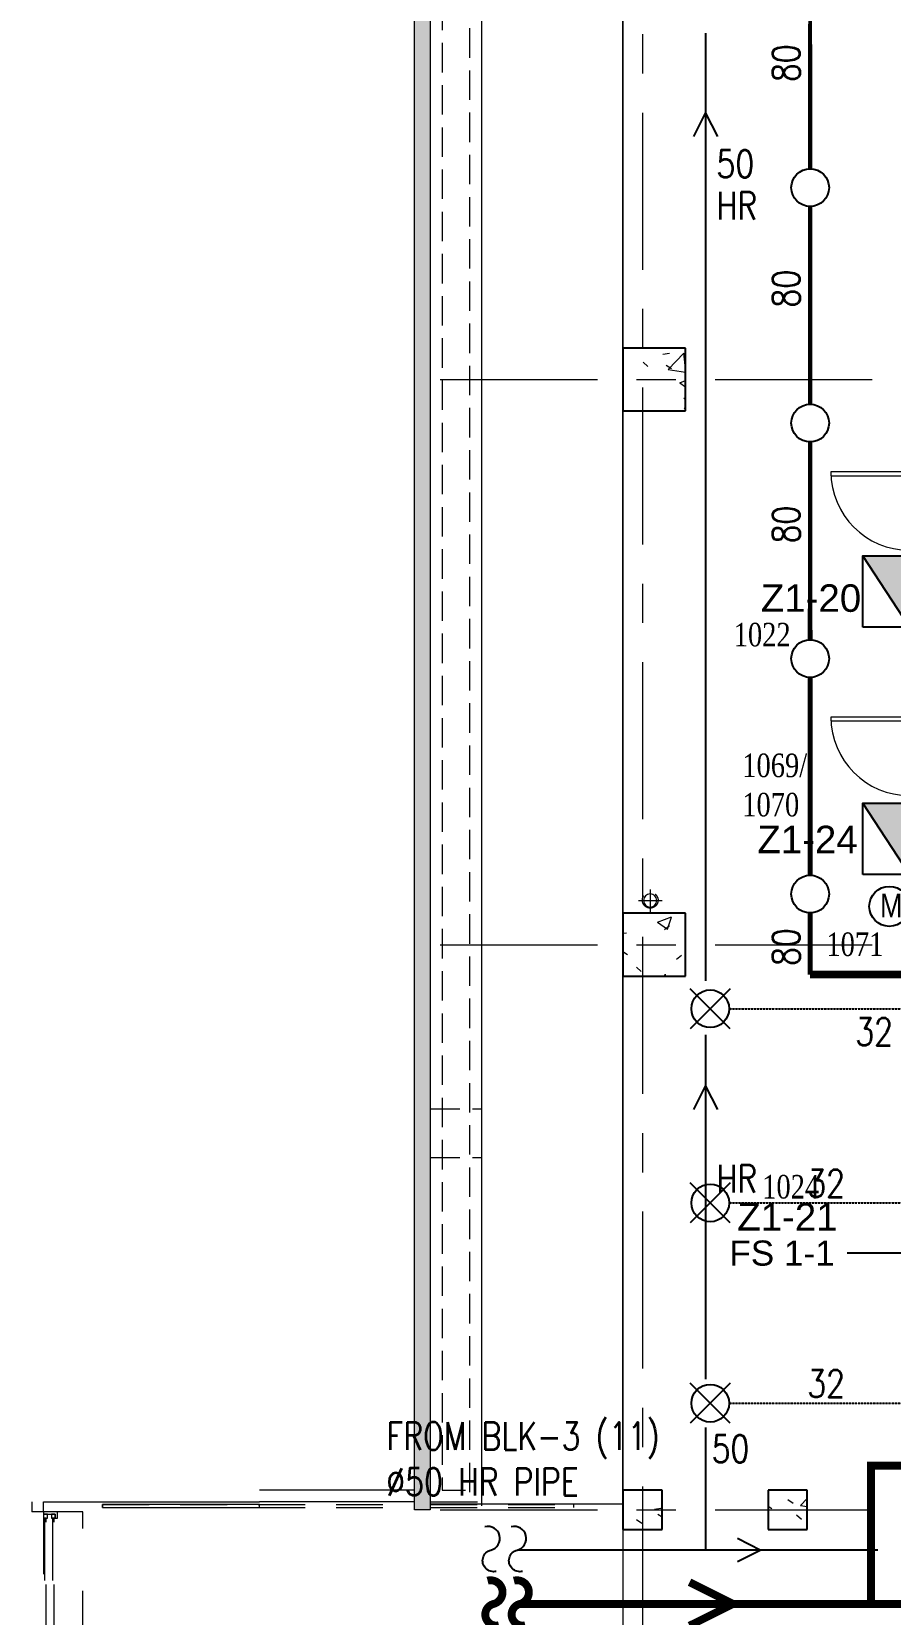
# Model space of a CAD drawing. Header units: millimetres. Extents: x -282761 to 137668, y -273845 to 94451.
# Drawn here: x -15354 to -4422, y -26156 to -5993 of the extents above; entities that cross this region are included whole.
import ezdxf
from ezdxf import colors
from ezdxf.entities.mleader import LeaderData, LeaderLine
from ezdxf.math import Vec2, Vec3

# ---------------------------------------------------------------- set-up
doc = ezdxf.new("R2010")
doc.units = ezdxf.units.MM
for name, pattern in [('BLK_2 - 1ST__2ND_STOREY_PLAN-archi clean_11 SEPT 2024$0$Dash', [1587.5, 793.75, -793.75]), ('BLK_2 - 1ST__2ND_STOREY_PLAN-archi clean_11 SEPT 2024$0$IDA - Grid Line', [3500, 2000, -500, 500, -500]), ('BLK_2 - 1ST__2ND_STOREY_PLAN-archi clean_11 SEPT 2024$0$IDA - Hidden 065', [537.5, 375, -162.5]), ('BLK_2 - 1ST__2ND_STOREY_PLAN-archi clean_11 SEPT 2024$0$Overhead', [992.1875, 595.3125, -396.875]), ('HIDDEN2', [4.7625, 3.175, -1.5875])]:
    doc.linetypes.add(name, pattern=pattern)
for name, color, linetype in [('ADRESS', 42, 'Continuous'), ('ANNOTATION', 7, 'Continuous'), ('M-_FIRE----_E-', 14, 'Continuous'), ('M-_FIRESPRK_T-', 7, 'Continuous'), ('M-_HOSEREEL_T-', 3, 'Continuous'), ('M-_SPRKBEAM_E-', 12, 'HIDDEN2'), ('M-_SPRKPIEX_E-', 1, 'Continuous'), ('M-FIRE----_E-', 12, 'Continuous'), ('M_HR PIPE', 3, 'Continuous'), ('ZONENAME', 152, 'Continuous')]:
    doc.layers.add(name, color=color, linetype=linetype)
for name, color, linetype, lineweight in [('BLK_2 - 1ST__2ND_STOREY_PLAN-archi clean_11 SEPT 2024$0$0-1', 8, 'Continuous', 5), ('BLK_2 - 1ST__2ND_STOREY_PLAN-archi clean_11 SEPT 2024$0$1599_DB_A_BLK2_HQ_R21- LINKVIEW_BLK2_1ST STOREY Toilet JOH$0$S-_COLN----_E', 8, 'Continuous', 9), ('BLK_2 - 1ST__2ND_STOREY_PLAN-archi clean_11 SEPT 2024$0$1599_DB_A_BLK2_HQ_R21- LINKVIEW_BLK2_1ST STOREY Toilet JOH$0$S-_COLN----_E-1', 8, 'Continuous', 25), ('BLK_2 - 1ST__2ND_STOREY_PLAN-archi clean_11 SEPT 2024$0$_CATCHMENT_DRAIN', 8, 'Continuous', 0), ('BLK_2 - 1ST__2ND_STOREY_PLAN-archi clean_11 SEPT 2024$0$_CATCHMENT_DRAIN_HD', 8, 'BLK_2 - 1ST__2ND_STOREY_PLAN-archi clean_11 SEPT 2024$0$IDA - Hidden 065', 0), ('BLK_2 - 1ST__2ND_STOREY_PLAN-archi clean_11 SEPT 2024$0$A-_DETA----_E-1', 8, 'Continuous', 9), ('BLK_2 - 1ST__2ND_STOREY_PLAN-archi clean_11 SEPT 2024$0$A-_DETA----_E-2', 8, 'BLK_2 - 1ST__2ND_STOREY_PLAN-archi clean_11 SEPT 2024$0$IDA - Hidden 065', 9), ('BLK_2 - 1ST__2ND_STOREY_PLAN-archi clean_11 SEPT 2024$0$A-_DOOR----_E', 8, 'Continuous', 9), ('BLK_2 - 1ST__2ND_STOREY_PLAN-archi clean_11 SEPT 2024$0$A-_DOOR----_E-1', 8, 'Continuous', 9), ('BLK_2 - 1ST__2ND_STOREY_PLAN-archi clean_11 SEPT 2024$0$A-_DOOR----_E-2', 8, 'BLK_2 - 1ST__2ND_STOREY_PLAN-archi clean_11 SEPT 2024$0$Overhead', 9), ('BLK_2 - 1ST__2ND_STOREY_PLAN-archi clean_11 SEPT 2024$0$A-_DOOR----_H', 8, 'BLK_2 - 1ST__2ND_STOREY_PLAN-archi clean_11 SEPT 2024$0$Dash', 9), ('BLK_2 - 1ST__2ND_STOREY_PLAN-archi clean_11 SEPT 2024$0$A-_FLOR----_E', 8, 'Continuous', 9), ('BLK_2 - 1ST__2ND_STOREY_PLAN-archi clean_11 SEPT 2024$0$A-_HANR----_E3-1', 8, 'BLK_2 - 1ST__2ND_STOREY_PLAN-archi clean_11 SEPT 2024$0$Overhead', 9), ('BLK_2 - 1ST__2ND_STOREY_PLAN-archi clean_11 SEPT 2024$0$A-_HANR----_E6', 8, 'Continuous', 9), ('BLK_2 - 1ST__2ND_STOREY_PLAN-archi clean_11 SEPT 2024$0$A-_HANR----_E6-2', 8, 'BLK_2 - 1ST__2ND_STOREY_PLAN-archi clean_11 SEPT 2024$0$Overhead', 9), ('BLK_2 - 1ST__2ND_STOREY_PLAN-archi clean_11 SEPT 2024$0$A-_WALL----_E-1', 8, 'Continuous', 18), ('BLK_2 - 1ST__2ND_STOREY_PLAN-archi clean_11 SEPT 2024$0$A-_WALL----_H-1', 8, 'Continuous', 9), ('BLK_2 - 1ST__2ND_STOREY_PLAN-archi clean_11 SEPT 2024$0$M-_WATR----_E', 8, 'Continuous', 9), ('BLK_2 - 1ST__2ND_STOREY_PLAN-archi clean_11 SEPT 2024$0$M-_WATR----_E-1', 8, 'Continuous', 9), ('BLK_2 - 1ST__2ND_STOREY_PLAN-archi clean_11 SEPT 2024$0$S-_ANOTGRID_E-1', 8, 'BLK_2 - 1ST__2ND_STOREY_PLAN-archi clean_11 SEPT 2024$0$IDA - Grid Line', 9), ('BLK_2 - 1ST__2ND_STOREY_PLAN-archi clean_11 SEPT 2024$0$S-_COLN----_E-1', 8, 'Continuous', 25), ('BLK_2 - 1ST__2ND_STOREY_PLAN-archi clean_11 SEPT 2024$0$S-_COLN----_E-2', 8, 'Continuous', 9), ('BLK_2 - 1ST__2ND_STOREY_PLAN-archi clean_11 SEPT 2024$0$S-_COLN----_E-3', 8, 'Continuous', 9)]:
    doc.layers.add(name, color=color, linetype=linetype, lineweight=lineweight)
doc.styles.add('Arial Narrow', font='ARIALN.TTF', dxfattribs={"height": 250})
doc.styles.add('Simplex', font='SIMPLEX.shx', dxfattribs={"width": 0.8, "height": 2.5})
doc.styles.get("Standard").update_dxf_attribs({"font": 'arial.ttf'})
doc.styles.add('TIME', font='times.ttf', dxfattribs={"width": 0.8})
pattern_1 = [(50, (0, 0), (1821.84, -159.39), [190.5, -2095.5]), (355, (0, 0), (-352.428, 1910.567), [152.4, -1676.4]), (100.451, (151.8, -13.3), (1469.426, 1751.166), [161.9, -1780.9]), (46.184, (0, 508), (2710.79, -420.428), [285.75, -3143.25]), (96.636, (226, 473), (2374.026, 2474.276), [242.85, -2671.35]), (351.184, (0, 508), (2374.05, 2474.25), [228.6, -2514.6]), (21, (254, 381), (1516.144, -1022.652), [190.5, -2095.5]), (326, (254, 381), (618.02, 1841.88), [152.4, -1676.4]), (71.451, (380.3, 295.8), (2134.171, 819.212), [161.9, -1780.9]), (37.5, (0, 0), (30.886, 845.5504), [83.82, -1572.26, 83.82, -1617.98, -1682.75]), (37.5, (0, 0), (30.886, 845.5504), [-3357.88, 83.82, -1598.93]), (7.5, (0, 0), (668.1966, 1001.806), [83.82, -886.46, 83.82, -1534.16, -641.35]), (7.5, (0, 0), (668.1966, 1001.806), [-2588.26, 83.82, -557.53]), (327.5, (-566.4, 0), (1355.9093, -57.2896), [83.82, -551.18, 83.82, -1897.38, -2628.9]), (327.5, (-566.4, 0), (1355.9093, -57.2896), [-2616.2, 83.82, -2545.08]), (317.5, (-820.4, 0), (1481.293, 254.266), [83.82, -741.68, 83.82, -1231.9, -1866.9]), (317.5, (-820.4, 0), (1481.293, 254.266), [-2141.22, 83.82, -1783.08])]
pattern_2 = [(50, (-131307.1, -42727.7), (1821.84, -159.39), [190.5, -2095.5]), (355, (-131307, -42727.7), (-352.43, 1910.57), [152.4, -1676.4]), (100.451, (-131155.3, -42741), (1469.43, 1751.17), [161.9, -1780.9]), (46.184, (-131307, -42219.7), (2710.8, -420.43), [285.75, -3143.25]), (96.636, (-131081.2, -42254.7), (2374.03, 2474.28), [242.85, -2671.35]), (351.184, (-131307, -42219.7), (2374.05, 2474.25), [228.6, -2514.6]), (21, (-131053.1, -42346.7), (1516.14, -1022.65), [190.5, -2095.5]), (326, (-131053, -42346.7), (618.02, 1841.88), [152.4, -1676.4]), (71.451, (-130926.7, -42432), (2134.17, 819.21), [161.9, -1780.9]), (37.5, (-131307.1, -42727.7), (30.886, 845.55), [83.82, -1572.26, 83.82, -1617.98, -1682.75]), (37.5, (-131307.1, -42727.7), (30.886, 845.55), [-3357.88, 83.82, -1598.93]), (7.5, (-131307.1, -42727.7), (668.197, 1001.806), [83.82, -886.46, 83.82, -1534.16, -641.35]), (7.5, (-131307.1, -42727.7), (668.197, 1001.806), [-2588.26, 83.82, -557.53]), (327.5, (-131873.5, -42727.7), (1355.91, -57.29), [83.82, -551.18, 83.82, -1897.38, -2628.9]), (327.5, (-131873.5, -42727.7), (1355.91, -57.29), [-2616.2, 83.82, -2545.08]), (317.5, (-132127.5, -42727.7), (1481.293, 254.266), [83.82, -741.68, 83.82, -1231.9, -1866.9]), (317.5, (-132127.5, -42727.7), (1481.293, 254.266), [-2141.22, 83.82, -1783.08])]

# ---------------------------------------------------------------- blocks, each defined once
blk = doc.blocks.new('Under B spk')
for p, q in [((318, -318), (-318, 318)), ((318, 318), (-318, -318))]:
    blk.add_line(p, q)
blk.add_circle((0, 0), 300)
blk = doc.blocks.new('FM200 PANEL')
at = {"ltscale": 0.1}
h = blk.add_hatch(color=256, dxfattribs=at)
h.dxf.hatch_style = 1
h.paths.add_polyline_path([(-59571, -55914), (-60480, -56505), (-59571, -56505)])
blk.add_line((-60480, -56505), (-59571, -55914), dxfattribs=at)
blk.add_lwpolyline([(-60480, -55914), (-59571, -55914), (-59571, -56505), (-60480, -56505)], close=True, dxfattribs=at)
blk = doc.blocks.new('fire0101')
at = {"color": 0, "linetype": 'Continuous'}
blk.add_circle((0, 0), 100, dxfattribs=at)
blk = doc.blocks.new('BLK_2 - 1ST__2ND_STOREY_PLAN-archi clean_11 SEPT 2024$0$IDA - Rectangle Column - 500W X 500D-V6-BLK 2 1ST STOREY PLAN')
at = {"layer": 'BLK_2 - 1ST__2ND_STOREY_PLAN-archi clean_11 SEPT 2024$0$S-_COLN----_E-2'}
h = blk.add_hatch(dxfattribs=at)
h.set_pattern_fill('FP_9', color=256, style=0, pattern_type=2)
h.set_pattern_definition([(50, (138886.4, 67552.4), (1821.84, -159.39), [190.5, -2095.5]), (355, (138886.4, 67552.4), (-352.428, 1910.567), [152.4, -1676.4]), (100.451, (139038.2, 67539.1), (1469.426, 1751.166), [161.9, -1780.9]), (46.184, (138886.4, 68060.4), (2710.79, -420.428), [285.75, -3143.25]), (96.636, (139112.3, 68025.3), (2374.026, 2474.276), [242.85, -2671.35]), (351.184, (138886.4, 68060.4), (2374.05, 2474.25), [228.6, -2514.6]), (21, (139140.4, 67933.4), (1516.144, -1022.652), [190.5, -2095.5]), (326, (139140.4, 67933.4), (618.02, 1841.88), [152.4, -1676.4]), (71.451, (139266.7, 67848.2), (2134.171, 819.212), [161.9, -1780.9]), (37.5, (138886.4, 67552.4), (30.886, 845.5504), [83.82, -1572.26, 83.82, -1617.98, -1682.75]), (37.5, (138886.4, 67552.4), (30.886, 845.5504), [-3357.88, 83.82, -1598.93]), (7.5, (138886.4, 67552.4), (668.1966, 1001.806), [83.82, -886.46, 83.82, -1534.16, -641.35]), (7.5, (138886.4, 67552.4), (668.1966, 1001.806), [-2588.26, 83.82, -557.53]), (327.5, (138319.95, 67552.4), (1355.9093, -57.2896), [83.82, -551.18, 83.82, -1897.38, -2628.9]), (327.5, (138319.95, 67552.4), (1355.9093, -57.2896), [-2616.2, 83.82, -2545.08]), (317.5, (138066, 67552.4), (1481.293, 254.266), [83.82, -741.68, 83.82, -1231.9, -1866.9]), (317.5, (138066, 67552.4), (1481.293, 254.266), [-2141.22, 83.82, -1783.08])])
h.paths.add_polyline_path([(250, -250), (250, 250), (-250, 250), (-250, -250)])
at = {"layer": 'BLK_2 - 1ST__2ND_STOREY_PLAN-archi clean_11 SEPT 2024$0$S-_COLN----_E-1'}
for p, q in [((250, 250), (-250, 250)), ((-250, 250), (-250, -250)), ((250, -250), (250, 250)), ((-250, -250), (250, -250))]:
    blk.add_line(p, q, dxfattribs=at)
blk = doc.blocks.new('BLK_2 - 1ST__2ND_STOREY_PLAN-archi clean_11 SEPT 2024$0$IDA - F - Single - Swing - 1100L X 2200H - B2-TD01-4055580-BLK 2 -1ST STOREY WALL SETTING OUT')
at = {"layer": 'BLK_2 - 1ST__2ND_STOREY_PLAN-archi clean_11 SEPT 2024$0$A-_DOOR----_E'}
for p, q in [((500, 1100), (450, 1100)), ((450, 1100), (450, 100)), ((500, 100), (500, 1100)), ((-500, 100), (-550, 100)), ((-550, 100), (-550, 100)), ((-550, -100), (-550, 100)), ((-500, 100), (-500, 100)), ((-500, -100), (-500, 100)), ((450, 100), (500, 100)), ((550, 100), (500, 100)), ((500, 100), (500, 100)), ((500, -100), (500, 100)), ((550, 100), (550, 100)), ((550, -100), (550, 100)), ((-550, -100), (-550, -100)), ((-550, -100), (-500, -100)), ((-500, -100), (-500, -100)), ((500, -100), (500, -100)), ((500, -100), (550, -100)), ((550, -100), (550, -100))]:
    blk.add_line(p, q, dxfattribs=at)
blk.add_arc((500, 100), 1000, 90, 180, dxfattribs=at)
at = {"layer": 'BLK_2 - 1ST__2ND_STOREY_PLAN-archi clean_11 SEPT 2024$0$A-_DOOR----_E-1'}
for p, q in [((-500, 100), (-550, 100)), ((-550, 100), (-550, -100)), ((-500, -100), (-500, 100)), ((550, 100), (500, 100)), ((500, 100), (500, -100)), ((550, -100), (550, 100)), ((-550, -100), (-500, -100)), ((500, -100), (550, -100))]:
    blk.add_line(p, q, dxfattribs=at)
blk = doc.blocks.new('BLK_2 - 1ST__2ND_STOREY_PLAN-archi clean_11 SEPT 2024$0$1599_DB_A_BLK2_HQ_R21_rvt-1-BLK 2 1ST STOREY PLAN')
at = {"layer": 'BLK_2 - 1ST__2ND_STOREY_PLAN-archi clean_11 SEPT 2024$0$S-_COLN----_E-2'}
h = blk.add_hatch(dxfattribs=at)
h.set_pattern_fill('FP_2', color=256, style=0, pattern_type=2)
h.set_pattern_definition(pattern_1)
h.paths.add_polyline_path([(-138336, -53552), (-138336, -52752), (-139136, -52752), (-139136, -53552)])
h = blk.add_hatch(dxfattribs=at)
h.set_pattern_fill('FP_2', color=256, style=0, pattern_type=2)
h.set_pattern_definition(pattern_1)
h.paths.add_polyline_path([(-138336, -60752), (-138336, -59952), (-139136, -59952), (-139136, -60752)])
h = blk.add_hatch(dxfattribs=at)
h.set_pattern_fill('FP_2', color=256, style=0, pattern_type=2)
h.set_pattern_definition(pattern_1)
h.paths.add_polyline_path([(-136886, -67802), (-136786, -67802), (-136786, -67302), (-137286, -67302), (-137286, -67802), (-137011, -67802)])
at = {"layer": 'BLK_2 - 1ST__2ND_STOREY_PLAN-archi clean_11 SEPT 2024$0$A-_FLOR----_E'}
for p, q in [((-140936, -37002), (-140936, -67477)), ((-139136, -67477), (-139136, -39302)), ((-139136, -47052), (-139136, -69502)), ((-140936, -67477), (-139136, -67477))]:
    blk.add_line(p, q, dxfattribs=at)
at = {"layer": 'BLK_2 - 1ST__2ND_STOREY_PLAN-archi clean_11 SEPT 2024$0$S-_COLN----_E-1'}
for p, q in [((-138336, -52752), (-139136, -52752)), ((-139136, -52752), (-139136, -53552)), ((-138336, -53552), (-138336, -52752)), ((-139136, -53552), (-138336, -53552)), ((-138336, -59952), (-139136, -59952)), ((-139136, -59952), (-139136, -60752)), ((-138336, -60752), (-138336, -59952)), ((-139136, -60752), (-138336, -60752)), ((-136786, -67302), (-137286, -67302)), ((-137286, -67302), (-137286, -67802)), ((-136786, -67802), (-136786, -67302)), ((-137286, -67802), (-136786, -67802))]:
    blk.add_line(p, q, dxfattribs=at)
at = {"layer": 'BLK_2 - 1ST__2ND_STOREY_PLAN-archi clean_11 SEPT 2024$0$A-_DOOR----_E', "rotation": 90}
for p in [(-135386, -54827), (-135386, -57952)]:
    blk.add_blockref('BLK_2 - 1ST__2ND_STOREY_PLAN-archi clean_11 SEPT 2024$0$IDA - F - Single - Swing - 1100L X 2200H - B2-TD01-4055580-BLK 2 -1ST STOREY WALL SETTING OUT', p, dxfattribs=at)
at = {"layer": 'BLK_2 - 1ST__2ND_STOREY_PLAN-archi clean_11 SEPT 2024$0$S-_COLN----_E-3'}
blk.add_blockref('BLK_2 - 1ST__2ND_STOREY_PLAN-archi clean_11 SEPT 2024$0$IDA - Rectangle Column - 500W X 500D-V6-BLK 2 1ST STOREY PLAN', (-138886, -67552), dxfattribs=at)
blk = doc.blocks.new('BLK_2 - 1ST__2ND_STOREY_PLAN-archi clean_11 SEPT 2024$0$IDA - RS - Roller Shutter - Double w Fire Board - 1800L X 3200H - B3-FRS01 - 2HR-5520699-BLK 2 1ST STOREY PLAN')
at = {"layer": 'BLK_2 - 1ST__2ND_STOREY_PLAN-archi clean_11 SEPT 2024$0$A-_DOOR----_E'}
for p, q in [((-870, -75), (-900, -75)), ((-900, -75), (-900, -255)), ((-820, -75), (-870, -75)), ((-870, -75), (-870, -125)), ((-870, -225), (-870, -75)), ((-870, -125), (-820, -125)), ((-820, -175), (-870, -175)), ((-870, -175), (-870, -225)), ((-820, -125), (-820, -75)), ((-820, -225), (-820, -175)), ((870, -75), (820, -75)), ((820, -75), (820, -125)), ((820, -125), (870, -125)), ((870, -175), (820, -175)), ((820, -175), (820, -225)), ((870, -125), (870, -75)), ((900, -75), (870, -75)), ((870, -75), (870, -225)), ((870, -225), (870, -175)), ((900, -255), (900, -75)), ((-900, -255), (-820, -255)), ((-870, -225), (-820, -225)), ((-820, -225), (-870, -225)), ((-820, -255), (-820, -225)), ((820, -225), (870, -225)), ((870, -225), (820, -225)), ((820, -225), (820, -255)), ((820, -255), (900, -255))]:
    blk.add_line(p, q, dxfattribs=at)
at = {"layer": 'BLK_2 - 1ST__2ND_STOREY_PLAN-archi clean_11 SEPT 2024$0$A-_DOOR----_H'}
for p, q in [((900, -75), (-900, -75)), ((-900, -75), (-900, -575)), ((820, -90), (-820, -90)), ((-820, -90), (-820, -110)), ((-820, -110), (820, -110)), ((820, -190), (-820, -190)), ((-820, -190), (-820, -210)), ((820, -110), (820, -90)), ((820, -210), (820, -190)), ((900, -575), (900, -75)), ((-820, -210), (820, -210)), ((-900, -575), (900, -575))]:
    blk.add_line(p, q, dxfattribs=at)
blk = doc.blocks.new('BLK_2 - 1ST__2ND_STOREY_PLAN-archi clean_11 SEPT 2024$0$Top Rail Type - Top Rail_Internal_-7330827-BLK 2 1ST STOREY PLAN')
at = {"layer": 'BLK_2 - 1ST__2ND_STOREY_PLAN-archi clean_11 SEPT 2024$0$A-_HANR----_E6'}
for p, q in [((88997, 42569), (86997, 42569)), ((86997, 42529), (88997, 42529))]:
    blk.add_line(p, q, dxfattribs=at)
at = {"layer": 'BLK_2 - 1ST__2ND_STOREY_PLAN-archi clean_11 SEPT 2024$0$A-_HANR----_E6', "flags": 128}
for points in [[(86997, 42529), (86997, 42529), (86997, 42531), (86997, 42534), (86997, 42539), (86997, 42543), (86997, 42549), (86997, 42554), (86997, 42559), (86997, 42563), (86997, 42566), (86997, 42568), (86997, 42569)], [(86997, 42566), (86997, 42563), (86997, 42559), (86997, 42554), (86997, 42549), (86997, 42543), (86997, 42539), (86997, 42534), (86997, 42531)], [(88997, 42529), (88997, 42529), (88997, 42531), (88997, 42534), (88997, 42537), (88997, 42541), (88997, 42546), (88997, 42551), (88997, 42556), (88997, 42560), (88997, 42564), (88997, 42566), (88997, 42568), (88997, 42569)], [(88997, 42534), (88997, 42537), (88997, 42541), (88997, 42546), (88997, 42551), (88997, 42556), (88997, 42560), (88997, 42564)]]:
    blk.add_lwpolyline(points, dxfattribs=at)
blk = doc.blocks.new('BLK_2 - 1ST__2ND_STOREY_PLAN-archi clean_11 SEPT 2024$0$Top Rail Type - Top Rail_Internal_-V48-BLK 2 1ST STOREY PLAN')
at = {"layer": 'BLK_2 - 1ST__2ND_STOREY_PLAN-archi clean_11 SEPT 2024$0$A-_HANR----_E3-1'}
for p, q in [((86997, 42569), (86997, 42529)), ((86997, 42569), (90972, 42569)), ((91172, 42569), (92997, 42569)), ((92997, 42569), (92997, 42529)), ((86997, 42529), (90972, 42529)), ((91172, 42529), (92997, 42529))]:
    blk.add_line(p, q, dxfattribs=at)
blk = doc.blocks.new('BLK_2 - 1ST__2ND_STOREY_PLAN-archi clean_11 SEPT 2024$0$1599_DB_A_BLK2_HQ_R21- LINKVIEW_BLK2_1ST STOREY Toilet JOH$0$IDA - Rectangle Column - 500W X 500D-V4-LINKVIEW_BLK2_1ST STOREY')
at = {"layer": 'BLK_2 - 1ST__2ND_STOREY_PLAN-archi clean_11 SEPT 2024$0$1599_DB_A_BLK2_HQ_R21- LINKVIEW_BLK2_1ST STOREY Toilet JOH$0$S-_COLN----_E'}
h = blk.add_hatch(dxfattribs=at)
h.set_pattern_fill('FP_8', color=256, style=0, pattern_type=2)
h.set_pattern_definition([(50, (7579.3, 24824.7), (1821.84, -159.39), [190.5, -2095.5]), (355, (7579.3, 24824.7), (-352.43, 1910.57), [152.4, -1676.4]), (100.451, (7731.1, 24811.4), (1469.43, 1751.17), [161.9, -1780.9]), (46.184, (7579.3, 25332.7), (2710.8, -420.43), [285.75, -3143.25]), (96.636, (7805.2, 25297.6), (2374.03, 2474.28), [242.85, -2671.35]), (351.184, (7579.3, 25332.7), (2374.05, 2474.25), [228.6, -2514.6]), (21, (7833.3, 25205.7), (1516.14, -1022.65), [190.5, -2095.5]), (326, (7833.3, 25205.7), (618.02, 1841.88), [152.4, -1676.4]), (71.451, (7959.6, 25120.4), (2134.17, 819.21), [161.9, -1780.9]), (37.5, (7579.3, 24824.66), (30.886, 845.55), [83.82, -1572.26, 83.82, -1617.98, -1682.75]), (37.5, (7579.3, 24824.66), (30.886, 845.55), [-3357.88, 83.82, -1598.93]), (7.5, (7579.3, 24824.7), (668.197, 1001.806), [83.82, -886.46, 83.82, -1534.16, -641.35]), (7.5, (7579.3, 24824.7), (668.197, 1001.806), [-2588.26, 83.82, -557.53]), (327.5, (7012.9, 24824.66), (1355.91, -57.29), [83.82, -551.18, 83.82, -1897.38, -2628.9]), (327.5, (7012.9, 24824.66), (1355.91, -57.29), [-2616.2, 83.82, -2545.08]), (317.5, (6758.9, 24824.7), (1481.293, 254.266), [83.82, -741.68, 83.82, -1231.9, -1866.9]), (317.5, (6758.9, 24824.7), (1481.293, 254.266), [-2141.22, 83.82, -1783.08])])
h.paths.add_polyline_path([(250, -250), (250, 250), (-250, 250), (-250, -250)], flags=0)
at = {"layer": 'BLK_2 - 1ST__2ND_STOREY_PLAN-archi clean_11 SEPT 2024$0$1599_DB_A_BLK2_HQ_R21- LINKVIEW_BLK2_1ST STOREY Toilet JOH$0$S-_COLN----_E-1'}
for p, q in [((250, 250), (-250, 250)), ((-250, 250), (-250, -250)), ((250, -250), (250, 250)), ((-250, -250), (250, -250))]:
    blk.add_line(p, q, dxfattribs=at)
blk = doc.blocks.new('BLK_2 - 1ST__2ND_STOREY_PLAN-archi clean_11 SEPT 2024')
at = {"layer": 'BLK_2 - 1ST__2ND_STOREY_PLAN-archi clean_11 SEPT 2024$0$1599_DB_A_BLK2_HQ_R21- LINKVIEW_BLK2_1ST STOREY Toilet JOH$0$S-_COLN----_E'}
h = blk.add_hatch(dxfattribs=at)
h.set_pattern_fill('FP_1', color=256, style=0, pattern_type=2)
h.set_pattern_definition(pattern_2)
h.paths.add_polyline_path([(-138336, -53552), (-138336, -52752), (-139136, -52752), (-139136, -53552)], flags=0)
h = blk.add_hatch(dxfattribs=at)
h.set_pattern_fill('FP_1', color=256, style=0, pattern_type=2)
h.set_pattern_definition(pattern_2)
h.paths.add_polyline_path([(-138336, -60752), (-138336, -59952), (-139136, -59952), (-139136, -60752)], flags=0)
h = blk.add_hatch(dxfattribs=at)
h.set_pattern_fill('FP_1', color=256, style=0, pattern_type=2)
h.set_pattern_definition(pattern_2)
h.paths.add_polyline_path([(-136786, -67802), (-136786, -67302), (-137286, -67302), (-137286, -67802)], flags=0)
at = {"layer": 'BLK_2 - 1ST__2ND_STOREY_PLAN-archi clean_11 SEPT 2024$0$A-_WALL----_H-1'}
h = blk.add_hatch(dxfattribs=at)
h.set_pattern_fill('FP_1', color=256, style=0, pattern_type=2)
h.set_pattern_definition([(0, (0, 0), (635, 635), [79.375, -555.625]), (90, (0, 0), (-635, 635), [79.375, -555.625]), (135, (79.38, 0), (-635.0003, 0), [112.253, -785.772]), (0, (79.4, 357.2), (635, 635), [79.375, -555.625]), (45, (119.06, 317.5), (0, 635.0003), [56.127, -841.899]), (135, (119.06, 317.5), (-635.0003, 0), [56.127, -841.899]), (0, (317.5, 515.94), (635, 635), [112.253, -522.747]), (45, (317.5, 515.94), (0, 635.0003), [79.375, -818.651]), (135, (429.75, 515.94), (-635.0003, 0), [79.375, -818.651]), (90, (436.56, 158.75), (-635, 635), [79.375, -555.625]), (45, (436.56, 158.75), (0, 635.0003), [56.127, -841.899]), (135, (476.25, 198.44), (-635.0003, 0), [56.127, -841.899]), (0, (79.4, 158.75), (635, 635), [39.687, -531.812]), (0, (555.6, 317.5), (635, 635), [39.687, -531.812]), (90, (357.2, 396.9), (-635, 635), [39.687, -531.812]), (135, (436.56, 39.7), (-635.0003, 0), [56.127, -841.899]), (135, (158.75, 476.25), (-635.0003, 0), [56.127, -841.899]), (45, (297.66, 208.36), (0, 635.0003), [56.127, -841.899]), (90, (218.3, 79.4), (-635, 635), [9.922, -625.078]), (90, (248.05, 347.27), (-635, 635), [9.922, -625.078]), (90, (545.7, 456.4), (-635, 635), [9.922, -625.078]), (90, (555.6, 119.06), (-635, 635), [9.922, -625.078])])
h.paths.add_polyline_path([(-141586, -67552), (-141586, -19020), (-141786, -19020), (-141786, -67552)])
h = blk.add_hatch(dxfattribs=at)
h.set_pattern_fill('FP_15', color=256, angle=230, style=0, pattern_type=2)
h.set_pattern_definition([(140, (-146511.4, -68464.9), (159.4, 1821.8), [190.5, -2095.5]), (85, (-146511.4, -68464.9), (-1910.6, -352.4), [152.4, -1676.4]), (190.45, (-146498.1, -68313), (-1751.2, 1469.4), [161.9, -1780.9]), (136.18, (-147019.4, -68464.9), (420.4, 2710.8), [285.8, -3143.2]), (186.64, (-146984.3, -68239), (-2474.3, 2374), [242.8, -2671.4]), (81.18, (-147019.4, -68465), (-2474.3, 2374), [228.6, -2514.6]), (111, (-146892.4, -68210.9), (1022.7, 1516.1), [190.5, -2095.5]), (56, (-146892.4, -68210.9), (-1841.9, 618), [152.4, -1676.4]), (161.45, (-146807.2, -68084.5), (-819.2, 2134.2), [161.9, -1780.9]), (127.5, (-146511.4, -68464.9), (-845.55, 30.9), [83.82, -1572.26, 83.82, -3300.73]), (127.5, (-146511.4, -68464.9), (-845.55, 30.9), [-1739.9, -1617.98, 83.82, -1598.93]), (97.5, (-146511.4, -68464.9), (-1001.8, 668.2), [83.82, -886.46, 83.82, -1534.16, -641.35]), (97.5, (-146511.4, -68464.9), (-1001.8, 668.2), [-2588.26, 83.8, -557.53]), (57.5, (-146511.4, -69031.3), (57.3, 1355.9), [83.82, -551.18, 83.82, -4526.28]), (57.5, (-146511.4, -69031.3), (57.3, 1355.9), [-718.82, -1897.38, 83.82, -2545.08]), (47.5, (-146511.4, -69285.3), (-254.3, 1481.3), [83.8, -741.7, 83.8, -3098.8]), (47.5, (-146511.4, -69285.3), (-254.3, 1481.3), [-909.3, -1231.9, 83.8, -1783.1])])
h.paths.add_polyline_path([(-146511, -69502), (-146511, -69377), (-146661, -69377), (-146661, -69502)])
h.paths.add_polyline_path([(-146511, -67577), (-146511, -67452), (-146661, -67452), (-146661, -67577)])
at = {"layer": 'BLK_2 - 1ST__2ND_STOREY_PLAN-archi clean_11 SEPT 2024$0$1599_DB_A_BLK2_HQ_R21- LINKVIEW_BLK2_1ST STOREY Toilet JOH$0$S-_COLN----_E'}
for p, q in [((-139136, -47052), (-139136, -52752)), ((-139136, -52752), (-139136, -53552)), ((-138336, -52752), (-139136, -52752)), ((-138336, -53552), (-138336, -52752)), ((-139136, -53552), (-139136, -59952)), ((-139136, -53552), (-138336, -53552)), ((-139136, -59952), (-139136, -60752)), ((-138336, -59952), (-139136, -59952)), ((-138336, -60752), (-138336, -59952)), ((-139136, -60752), (-139136, -67302)), ((-139136, -60752), (-138336, -60752)), ((-137286, -67302), (-137286, -67802)), ((-136786, -67302), (-137286, -67302)), ((-136786, -67802), (-136786, -67302)), ((-141586, -67477), (-139136, -67477)), ((-137286, -67802), (-136786, -67802))]:
    blk.add_line(p, q, dxfattribs=at)
at = {"layer": 'BLK_2 - 1ST__2ND_STOREY_PLAN-archi clean_11 SEPT 2024$0$_CATCHMENT_DRAIN'}
for p, q in [((-141586, -36352), (-141586, -67452)), ((-140936, -37002), (-140936, -67502)), ((-141436, -67302), (-141136, -67302)), ((-141586, -67452), (-140986, -67452))]:
    blk.add_line(p, q, dxfattribs=at)
at = {"layer": 'BLK_2 - 1ST__2ND_STOREY_PLAN-archi clean_11 SEPT 2024$0$_CATCHMENT_DRAIN_HD'}
for p, q in [((-141436, -36502), (-141436, -67302)), ((-141086, -36852), (-141086, -67352)), ((-141586, -62442), (-140936, -62442)), ((-141586, -63062), (-140936, -63062))]:
    blk.add_line(p, q, dxfattribs=at)
at = {"layer": 'BLK_2 - 1ST__2ND_STOREY_PLAN-archi clean_11 SEPT 2024$0$A-_DETA----_E-1'}
for p, q in [((-141786, -50046), (-141786, -39046)), ((-141786, -67177), (-141786, -58623))]:
    blk.add_line(p, q, dxfattribs=at)
at = {"layer": 'BLK_2 - 1ST__2ND_STOREY_PLAN-archi clean_11 SEPT 2024$0$A-_DETA----_E-2'}
blk.add_circle((-138786, -59786), 100, dxfattribs=at)
at = {"layer": 'BLK_2 - 1ST__2ND_STOREY_PLAN-archi clean_11 SEPT 2024$0$A-_WALL----_E-1'}
for p, q in [((-141786, -67552), (-141786, -19020)), ((-141586, -19020), (-141586, -67552)), ((-141786, -67302), (-143761, -67302)), ((-139136, -67452), (-139136, -67302)), ((-146661, -67452), (-146661, -67577)), ((-146511, -67577), (-146511, -67452)), ((-146511, -67452), (-143761, -67452)), ((-141786, -67452), (-143761, -67452)), ((-146511, -67577), (-146661, -67577)), ((-141586, -67552), (-141786, -67552))]:
    blk.add_line(p, q, dxfattribs=at)
at = {"layer": 'BLK_2 - 1ST__2ND_STOREY_PLAN-archi clean_11 SEPT 2024$0$M-_WATR----_E'}
for p, q in [((-138786, -59647), (-138786, -59947)), ((-138936, -59790), (-138636, -59790))]:
    blk.add_line(p, q, dxfattribs=at)
at = {"layer": 'BLK_2 - 1ST__2ND_STOREY_PLAN-archi clean_11 SEPT 2024$0$M-_WATR----_E-1'}
for start, end in [(0, 180), (180, 0)]:
    blk.add_arc((-138786, -59790), 84.1, start, end, dxfattribs=at)
at = {"layer": 'BLK_2 - 1ST__2ND_STOREY_PLAN-archi clean_11 SEPT 2024$0$S-_ANOTGRID_E-1'}
for p, q in [((-138886, -28753), (-138886, -124071)), ((-141459, -53152), (-97514, -53152)), ((-141459, -60352), (-97514, -60352)), ((-141459, -67552), (-97514, -67552))]:
    blk.add_line(p, q, dxfattribs=at)
at = {"layer": 'BLK_2 - 1ST__2ND_STOREY_PLAN-archi clean_11 SEPT 2024$0$0-1'}
blk.add_blockref('BLK_2 - 1ST__2ND_STOREY_PLAN-archi clean_11 SEPT 2024$0$1599_DB_A_BLK2_HQ_R21_rvt-1-BLK 2 1ST STOREY PLAN', (0, 0), dxfattribs=at)
at = {"layer": 'BLK_2 - 1ST__2ND_STOREY_PLAN-archi clean_11 SEPT 2024$0$1599_DB_A_BLK2_HQ_R21- LINKVIEW_BLK2_1ST STOREY Toilet JOH$0$S-_COLN----_E'}
blk.add_blockref('BLK_2 - 1ST__2ND_STOREY_PLAN-archi clean_11 SEPT 2024$0$1599_DB_A_BLK2_HQ_R21- LINKVIEW_BLK2_1ST STOREY Toilet JOH$0$IDA - Rectangle Column - 500W X 500D-V4-LINKVIEW_BLK2_1ST STOREY', (-138886, -67552), dxfattribs=at)
at = {"layer": 'BLK_2 - 1ST__2ND_STOREY_PLAN-archi clean_11 SEPT 2024$0$A-_DOOR----_E-2', "rotation": 90}
blk.add_blockref('BLK_2 - 1ST__2ND_STOREY_PLAN-archi clean_11 SEPT 2024$0$IDA - RS - Roller Shutter - Double w Fire Board - 1800L X 3200H - B3-FRS01 - 2HR-5520699-BLK 2 1ST STOREY PLAN', (-146586, -68477), dxfattribs=at)
at = {"layer": 'BLK_2 - 1ST__2ND_STOREY_PLAN-archi clean_11 SEPT 2024$0$A-_HANR----_E6-2'}
for name in ['BLK_2 - 1ST__2ND_STOREY_PLAN-archi clean_11 SEPT 2024$0$Top Rail Type - Top Rail_Internal_-7330827-BLK 2 1ST STOREY PLAN', 'BLK_2 - 1ST__2ND_STOREY_PLAN-archi clean_11 SEPT 2024$0$Top Rail Type - Top Rail_Internal_-V48-BLK 2 1ST STOREY PLAN']:
    blk.add_blockref(name, (-232758, -110051), dxfattribs=at)
blk = doc.blocks.new('Module')
blk.add_circle((0, 0), 255)
at = {"insert": (-119, 160), "char_height": 300, "width": 921.94, "attachment_point": 1, "style": 'Arial Narrow'}
blk.add_mtext('M', dxfattribs=at)

msp = doc.modelspace()

# ---------------------------------------------------------------- linework, layer by layer
at = {"layer": 'M-_HOSEREEL_T-'}
for points in [[(-6923.5, -7329.8), (-6773.5, -7029.8), (-6623.5, -7329.8)], [(-6923.5, -19725.3), (-6773.5, -19425.3), (-6623.5, -19725.3)], [(-6368.9, -25187.3), (-6068.9, -25337.3), (-6368.9, -25487.3)]]:
    msp.add_lwpolyline(points, dxfattribs=at)
at = {"layer": 'M-_SPRKBEAM_E-'}
for p, q in [((-6475, -18440.8), (-3955, -18440.8)), ((-6475, -20914.7), (-3955, -20914.7)), ((-6475, -23466.4), (-3955, -23466.4))]:
    msp.add_line(p, q, dxfattribs=at)
at = {"layer": 'M-_SPRKPIEX_E-'}
for points in [[(-5442.6, -5219.8, 50, 52.9, 0), (-5442.6, -7739.8, 50, 52.9, 0)], [(-5442.6, -8219.8, 53.4, 56.3, 0), (-5442.6, -10739.8, 53.4, 56.3, 0)], [(-5442.6, -8219.8, 53.4, 54.3, 0), (-5442.6, -8985.1, 50, 50, 0)], [(-5442.6, -11219.8, 56.9, 58.8, 0), (-5442.6, -12917.2, 50, 50, 0)], [(-5442.6, -12465.1, 58.3, 59.7, 0), (-5442.6, -13739.8, 58.3, 59.7, 0)], [(-5442.6, -14219.8, 60.3, 63.2, 0), (-5442.6, -16739.8, 60.3, 63.2, 0)], [(-5442.6, -14210.2, 60.3, 61.1, 0), (-5442.6, -14985.1, 50, 50, 0)], [(-5442.6, -17219.8, 63.7, 64.6, 0), (-5442.6, -18004.4, 50, 50, 0)]]:
    msp.add_lwpolyline(points, format="xyseb", dxfattribs=at)
at = {"layer": 'M-_SPRKPIEX_E-', "const_width": 100}
for points in [[(-2812, -18004.4), (-5442.6, -18004.4)], [(-6977.8, -26300.2), (-6424, -26023.4), (-6977.8, -25746.5)], [(-2812, -26023.4), (-9138.8, -26023.4)]]:
    msp.add_lwpolyline(points, dxfattribs=at)
at = {"layer": 'M-_SPRKPIEX_E-', "color": 24, "const_width": 100}
msp.add_lwpolyline([(-4667.9, -26031.8), (-4667.9, -24261.4), (13970.7, -24261.4), (13970.7, -23553.4)], dxfattribs=at)
at = {"layer": 'M-_SPRKPIEX_E-', "const_width": 100}
for points in [[(-9404.7, -26294.1, -1), (-9474, -26023.4, 1), (-9550, -25726.6, 0.4462761)], [(-9069.5, -26294.1, -1), (-9138.8, -26023.4, 1), (-9214.7, -25726.6, 0.4462761)]]:
    msp.add_lwpolyline(points, format="xyb", dxfattribs=at)
at = {"layer": 'M_HR PIPE'}
for p, q in [((-6773.5, -6010.7), (-6773.5, -18086.4)), ((-6773.5, -18774.4), (-6773.5, -23160.6)), ((-6773.5, -23774.2), (-6773.5, -25337.3)), ((-4582.3, -25337.3), (-9167.4, -25337.3))]:
    msp.add_line(p, q, dxfattribs=at)
for points in [[(-9438.3, -25608, -1), (-9507.6, -25337.3, 1), (-9583.6, -25040.5, 0.4462761)], [(-9103, -25608, -1), (-9172.3, -25337.3, 1), (-9248.3, -25040.5, 0.4462761)]]:
    msp.add_lwpolyline(points, format="xyb", dxfattribs=at)

# ---------------------------------------------------------------- block references
at = {"layer": 'BLK_2 - 1ST__2ND_STOREY_PLAN-archi clean_11 SEPT 2024$0$_CATCHMENT_DRAIN'}
msp.add_blockref('BLK_2 - 1ST__2ND_STOREY_PLAN-archi clean_11 SEPT 2024', (131307.1, 42727.7), dxfattribs=at)
at = {"layer": 'M-_FIRE----_E-', "rotation": 90}
for p in [(-60684.3, 46901), (-60684.3, 43751)]:
    msp.add_blockref('FM200 PANEL', p, dxfattribs=at)
at = {"layer": 'M-_SPRKPIEX_E-', "xscale": 2.4, "yscale": 2.4, "zscale": 2.4, "rotation": 258.865011862231}
for p in [(-5442.6, -7979.8), (-5442.6, -10979.8), (-5442.6, -13979.8), (-5442.6, -16979.8)]:
    msp.add_blockref('fire0101', p, dxfattribs=at)
at = {"layer": 'M-_SPRKPIEX_E-', "xscale": 0.8, "yscale": 0.8, "zscale": 0.8}
for p in [(-6715, -18440.8), (-6715, -20914.7), (-6715, -23466.4)]:
    msp.add_blockref('Under B spk', p, dxfattribs=at)
at = {"layer": 'M-FIRE----_E-'}
msp.add_blockref('Module', (-4434.7, -17136.3), dxfattribs=at)

# ---------------------------------------------------------------- texts
at = {"layer": 'ADRESS', "char_height": 300, "width": 1194.075, "attachment_point": 1, "style": 'TIME'}
for s, insert in [('1022', (-6415.8, -13524)), ('1069/\\P1070', (-6306.9, -15190)), ('1071', (-5235.6, -17468.7)), ('1024', (-6053.1, -20558.1))]:
    msp.add_mtext(s, dxfattribs=dict(at, insert=insert))
at = {"layer": 'M-_FIRESPRK_T-', "style": 'Simplex', "width": 0.8}
for p in [(-5573.7, -6634.2), (-5573.7, -9507), (-5573.7, -12512.2), (-5573.7, -17895.1)]:
    msp.add_text('80', height=350, rotation=90, dxfattribs=at).set_placement(p)
for p in [(-4868.1, -18908.3), (-5479.5, -20839.2), (-5479.5, -23390.9)]:
    msp.add_text('32', height=350, dxfattribs=at).set_placement(p)
at = {"layer": 'M-_FIRESPRK_T-', "insert": (-10839.4, -23709.6), "char_height": 350, "width": 5553.459, "attachment_point": 1, "style": 'Simplex'}
msp.add_mtext('FROM BLK-3 (11)\\PØ50 HR PIPE', dxfattribs=at)
at = {"layer": 'M-_HOSEREEL_T-', "style": 'Simplex', "width": 0.8}
for s, p in [('50', (-6635.1, -7852.1)), ('HR', (-6635.1, -8384)), ('HR', (-6635.1, -20779.5)), ('50', (-6697, -24221.9))]:
    msp.add_text(s, height=350, dxfattribs=at).set_placement(p)
at = {"layer": 'ZONENAME', "char_height": 350, "width": 1018.47, "attachment_point": 1}
for s, insert in [('\\pi-112.81;Z1-20', (-5957.4, -13033.9)), ('\\pi-112.7;Z1-24', (-6002.3, -16108.7)), ('\\pi-79.629;Z1-21', (-6291.3, -20916))]:
    msp.add_mtext(s, dxfattribs=dict(at, insert=insert))

# ---------------------------------------------------------------- leaders
at = {"layer": 'ANNOTATION'}
ml = msp.add_multileader_mtext('Standard', dxfattribs=at)
ml.set_content('FS 1-1', color=256)
ml.set_leader_properties()
ml.build(insert=Vec2(0, 0))
ml.multileader.update_dxf_attribs({"arrow_head_size": 320, "scale": 80})
ctx = ml.context
ctx.base_point, ctx.scale, ctx.char_height, ctx.arrow_head_size, ctx.landing_gap_size, ctx.plane_origin = Vec3(-6513, -21556), 80, 320, 320, 160, Vec3(-5357.4, -25784.7)
ctx.text_align_type = 2
notes = []
notes.append((ctx, [(1, (1, 1, 0), (-4020.9, -21556), (-1, 0), 949.4, [(0, [(-3609.5, -25330.5)], 0, [])])]))
ctx.mtext.insert, ctx.mtext.alignment, ctx.mtext.flow_direction = Vec3(-5130.2, -21393.3), 3, 5
for ctx, leaders in notes:
    for number, flags, end, landing, length, lines in leaders:
        leader = LeaderData()
        leader.index, (leader.has_last_leader_line, leader.has_dogleg_vector, leader.attachment_direction) = number, flags
        leader.last_leader_point, leader.dogleg_vector, leader.dogleg_length = Vec3(end), Vec3(landing), length
        for number, points, colour, breaks in lines:
            line = LeaderLine()
            line.index, line.vertices, line.color, line.breaks = number, Vec3.list(points), colors.encode_raw_color(colour), breaks
            leader.lines.append(line)
        ctx.leaders.append(leader)

doc.saveas('drawing.dxf')
